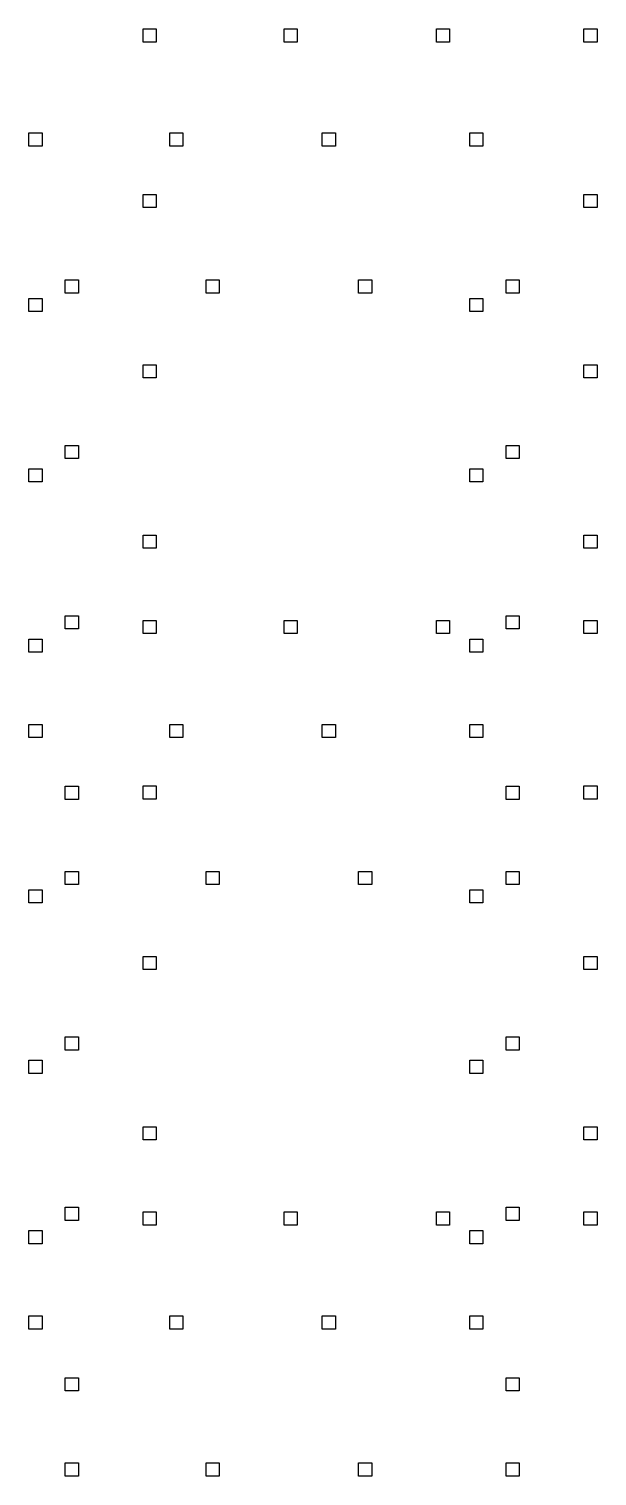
# Model space of a CAD drawing. Header units: inches. Extents: x 690793850 to 3471233902, y 1044954437 to 2780428972.
# Drawn here: x 690793850 to 690811183, y 2780384812 to 2780428972 of the extents above.
import ezdxf

# ---------------------------------------------------------------- set-up
doc = ezdxf.new("R2010")
doc.units = ezdxf.units.IN
doc.header["$MEASUREMENT"] = 0

# ---------------------------------------------------------------- blocks, each defined once
blk = doc.blocks.new('poste')
for p, q in [((1735358586.536575, 1045014423.977711), (1735358986.536575, 1045014423.977711)), ((1735358586.536575, 1045014023.977711), (1735358586.536575, 1045014423.977711)), ((1735358986.536575, 1045014423.977711), (1735358986.536575, 1045014023.977711)), ((1735358986.536575, 1045014023.977711), (1735358586.536575, 1045014023.977711))]:
    blk.add_line(p, q)

msp = doc.modelspace()

# ---------------------------------------------------------------- block references
at = {"rotation": 90}
for p in [(1735811757, 1045069985), (1735811757, 1045069985), (1735816057, 1045069985), (1735820707, 1045069985), (1735825207, 1045069985), (1735808274, 1045066813), (1735808274, 1045066813), (1735812574, 1045066813), (1735817224, 1045066813), (1735821724, 1045066813), (1735811757, 1045064935), (1735825207, 1045064935), (1735809382, 1045062326), (1735809382, 1045062326), (1735813682, 1045062326), (1735818332, 1045062326), (1735822832, 1045062326), (1735808274, 1045061763), (1735821724, 1045061763), (1735811757, 1045059735), (1735825207, 1045059735), (1735809382, 1045057276), (1735822832, 1045057276), (1735808274, 1045056563), (1735821724, 1045056563), (1735811757, 1045054536), (1735825207, 1045054536), (1735809382, 1045052076), (1735822832, 1045052076), (1735811757, 1045051935), (1735811757, 1045051935), (1735811757, 1045051935), (1735816057, 1045051935), (1735820707, 1045051935), (1735825207, 1045051935), (1735825207, 1045051935), (1735808274, 1045051364), (1735821724, 1045051364), (1735808274, 1045048763), (1735808274, 1045048763), (1735808274, 1045048763), (1735812574, 1045048763), (1735817224, 1045048763), (1735821724, 1045048763), (1735821724, 1045048763), (1735809382, 1045046876), (1735811757, 1045046885), (1735822832, 1045046876), (1735825207, 1045046885), (1735809382, 1045044276), (1735809382, 1045044276), (1735809382, 1045044276), (1735813682, 1045044276), (1735818332, 1045044276), (1735822832, 1045044276), (1735822832, 1045044276), (1735808274, 1045043713), (1735821724, 1045043713), (1735811757, 1045041685), (1735825207, 1045041685), (1735809382, 1045039226), (1735822832, 1045039226), (1735808274, 1045038513), (1735821724, 1045038513), (1735811757, 1045036486), (1735825207, 1045036486), (1735809382, 1045034026), (1735811757, 1045033885), (1735816057, 1045033885), (1735820707, 1045033885), (1735822832, 1045034026), (1735825207, 1045033885), (1735808274, 1045033314), (1735821724, 1045033314), (1735808274, 1045030713), (1735812574, 1045030713), (1735817224, 1045030713), (1735821724, 1045030713), (1735809382, 1045028826), (1735822832, 1045028826), (1735809382, 1045026226), (1735813682, 1045026226), (1735818332, 1045026226), (1735822832, 1045026226)]:
    msp.add_blockref('poste', p, dxfattribs=at)

doc.saveas('drawing.dxf')
